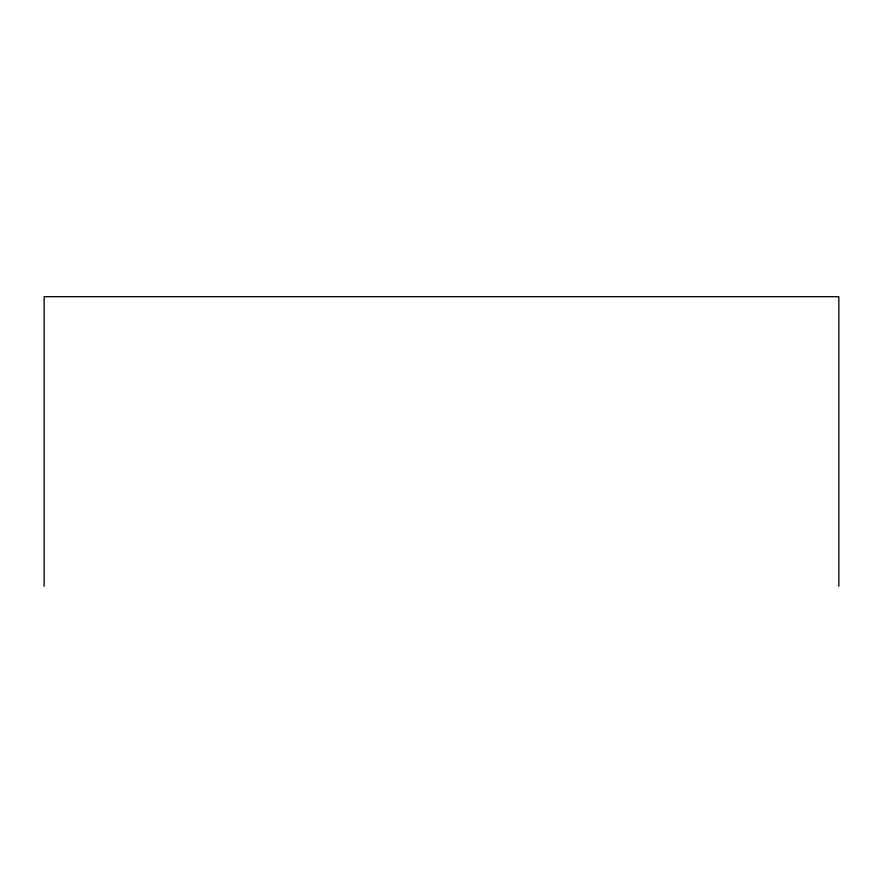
<?xml version="1.0" encoding="UTF-8"?>
<svg xmlns="http://www.w3.org/2000/svg" width="883" height="883" viewBox="0 0 883 883"><rect width="100%" height="100%" fill="white"/><g stroke="black" fill="none" stroke-linecap="round" stroke-linejoin="round"><path stroke-width="1.32" d="M838.85 586.312L838.85 296.688L44.15 296.688L44.15 586.312"/></g></svg>
